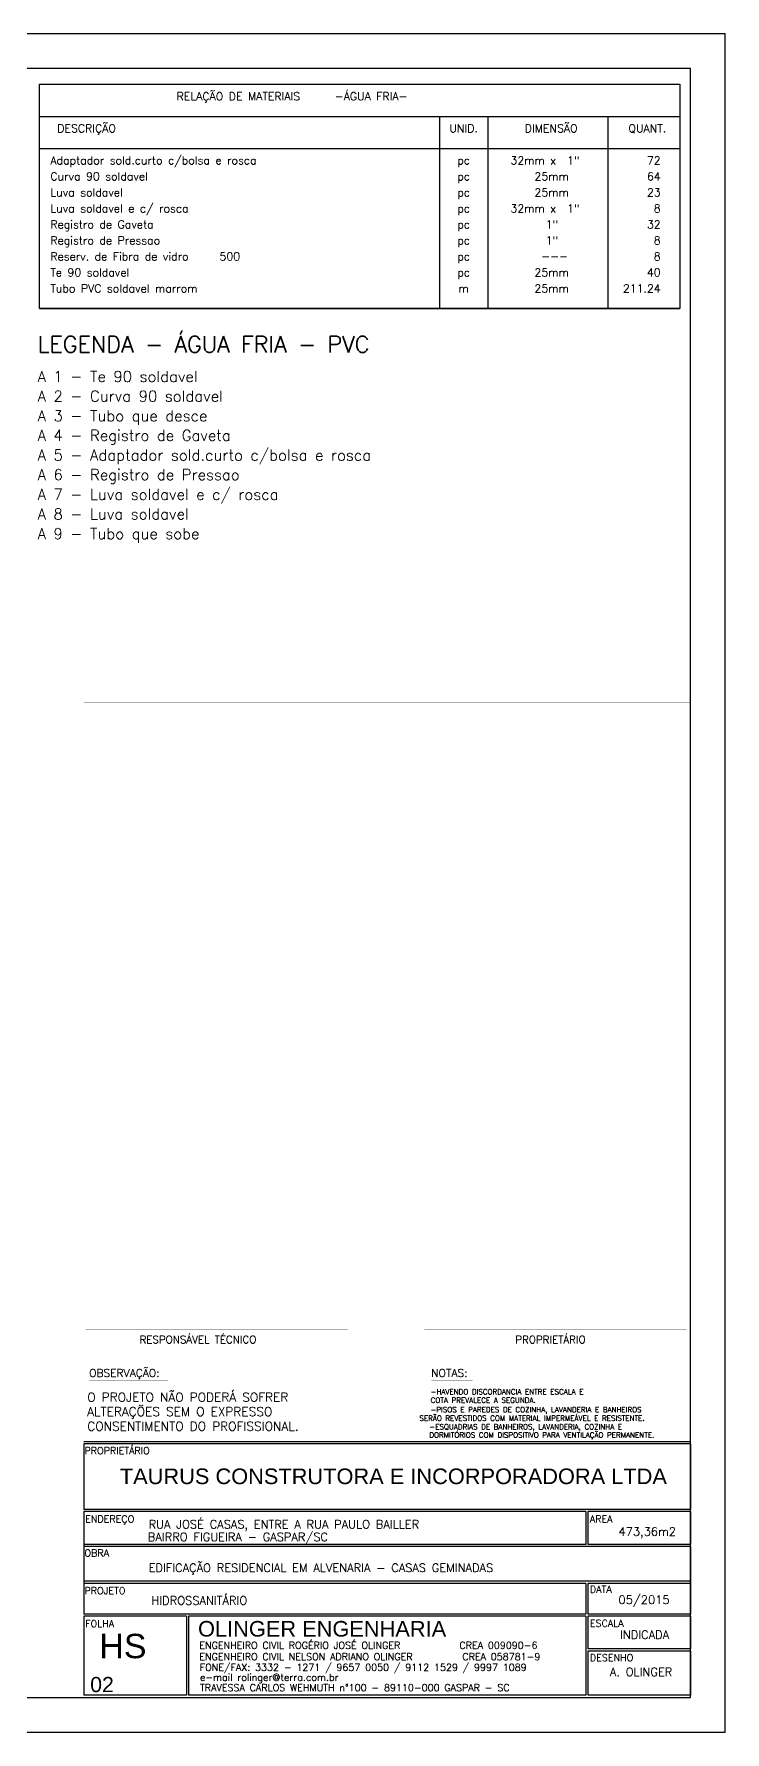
# Model space of a CAD drawing. Header units: metres. Extents: x 49 to 320, y -91 to 27.
# Drawn here: x 228.78 to 238.75, y -40.83 to -16.33 of the extents above; entities that cross this region are included whole.
import ezdxf
from ezdxf.enums import TextEntityAlignment as Align

# ---------------------------------------------------------------- set-up
doc = ezdxf.new("R2010")
doc.units = ezdxf.units.M
doc.header["$LTSCALE"] = 0.2
doc.layers.add('ARQ-___-___-LEG', color=3, linetype='Continuous')
doc.layers.add('ARQ-FLH', color=7, linetype='Continuous')
doc.styles.add('CL100', font='ROMANS.SHX', dxfattribs={"height": 125})
doc.styles.add('CL40', font='ROMANS.SHX', dxfattribs={"height": 50})
doc.styles.add('CL60', font='ROMANS.SHX', dxfattribs={"height": 75})
doc.styles.add('REGUA120', font='arial.ttf')
doc.styles.add('ROMANS', font='romans', dxfattribs={"height": 6})

msp = doc.modelspace()

# ---------------------------------------------------------------- linework, layer by layer
at = {"color": 15}
for p, q in [((238.752, -16.327), (191.927, -16.327)), ((238.752, -40.829), (238.752, -16.327)), ((191.927, -40.829), (238.752, -40.829))]:
    msp.add_line(p, q, dxfattribs=at)
at = {"color": 0}
for p, q in [((238.252, -16.827), (193.177, -16.827)), ((238.252, -40.329), (238.252, -16.827)), ((193.177, -40.329), (238.252, -40.329))]:
    msp.add_line(p, q, dxfattribs=at)
for p, q in [((228.86, -17.054), (238.1, -17.054)), ((228.86, -20.288), (228.86, -17.054)), ((238.1, -17.054), (238.1, -20.288)), ((228.86, -17.516), (238.1, -17.516)), ((234.635, -17.516), (234.635, -20.288)), ((235.328, -17.516), (235.328, -20.288)), ((237.06, -17.516), (237.06, -20.288)), ((238.1, -17.516), (238.1, -20.288)), ((228.86, -17.978), (238.1, -17.978)), ((228.86, -20.288), (238.1, -20.288)), ((238.1, -20.288), (228.86, -20.288)), ((238.252, -36.671), (229.5, -36.671)), ((238.252, -36.641), (229.502, -36.641)), ((229.502, -36.669), (229.502, -37.617)), ((238.252, -36.671), (238.252, -37.617)), ((238.252, -37.617), (229.502, -37.617)), ((229.502, -37.648), (229.502, -38.151)), ((236.742, -37.648), (229.502, -37.648)), ((236.742, -37.648), (236.742, -38.121)), ((236.772, -37.648), (236.772, -38.121)), ((238.252, -37.648), (236.772, -37.648)), ((238.252, -37.648), (238.252, -38.121)), ((236.742, -38.121), (229.502, -38.121)), ((229.502, -38.151), (229.502, -39.128)), ((236.742, -38.151), (229.502, -38.151)), ((238.252, -38.151), (236.742, -38.151)), ((238.252, -38.121), (236.772, -38.121)), ((238.252, -38.151), (238.252, -39.128)), ((238.252, -38.654), (229.502, -38.654)), ((236.742, -38.685), (229.502, -38.685)), ((236.742, -38.685), (236.742, -39.128)), ((238.252, -38.685), (236.772, -38.685)), ((236.772, -38.685), (236.772, -39.128)), ((236.742, -39.128), (229.502, -39.128)), ((230.982, -39.158), (229.502, -39.158)), ((229.502, -39.158), (229.502, -40.299)), ((230.982, -39.158), (230.982, -40.299)), ((231.012, -39.158), (231.012, -40.299)), ((236.742, -39.158), (231.012, -39.158)), ((236.742, -39.158), (236.742, -40.299)), ((238.252, -39.128), (236.772, -39.128)), ((238.252, -39.158), (236.772, -39.158)), ((236.772, -39.158), (236.772, -39.631)), ((238.252, -39.158), (238.252, -39.631)), ((238.252, -39.631), (236.772, -39.631)), ((236.772, -39.661), (236.772, -40.299)), ((238.252, -39.661), (236.772, -39.661)), ((238.252, -39.661), (238.252, -40.299)), ((230.982, -40.299), (229.502, -40.299)), ((236.742, -40.299), (231.012, -40.299)), ((238.252, -40.299), (236.772, -40.299))]:
    msp.add_line(p, q)
for points, const_width in [([(229.526, -35.024), (233.309, -35.024)], 0.00402), ([(238.199, -35.024), (234.415, -35.024)], 0.00402), ([(229.58, -35.762), (230.717, -35.762)], 0.00453), ([(234.517, -35.762), (235.113, -35.762)], 0.00453), ([(229.502, -36.641), (229.502, -40.299)], 0.001), ([(229.502, -36.641), (238.252, -36.641)], 0.001), ([(229.502, -36.671), (238.252, -36.671)], 0.001), ([(229.502, -37.617), (238.252, -37.617)], 0.001), ([(229.502, -38.121), (236.742, -38.121), (236.742, -37.648), (229.502, -37.648)], 0.001), ([(238.252, -37.648), (236.772, -37.648), (236.772, -38.121), (238.252, -38.121)], 0.001), ([(238.252, -38.151), (229.502, -38.151)], 0.001), ([(238.252, -38.654), (229.502, -38.654)], 0.001), ([(229.502, -38.685), (236.742, -38.685), (236.742, -39.128), (229.502, -39.128)], 0.001), ([(238.252, -39.128), (236.772, -39.128), (236.772, -38.685), (238.252, -38.685)], 0.001), ([(229.502, -39.158), (230.982, -39.158), (230.982, -40.299), (229.502, -40.299)], 0.001), ([(236.742, -40.299), (236.742, -39.158), (231.012, -39.158), (231.012, -40.299), (236.742, -40.299), (236.742, -39.729)], 0.001), ([(238.252, -39.631), (236.772, -39.631), (236.772, -39.158), (238.252, -39.158)], 0.001), ([(238.252, -39.661), (236.772, -39.661), (236.772, -40.299), (238.252, -40.299)], 0.001)]:
    msp.add_lwpolyline(points, dxfattribs=dict(const_width=const_width))
at = {"layer": 'ARQ-FLH', "const_width": 0.001}
msp.add_lwpolyline([(229.502, -40.299), (229.502, -40.329), (238.252, -40.329), (238.252, -40.299), (238.252, -35.024), (238.252, -25.979), (229.502, -25.979), (229.502, -36.641)], dxfattribs=at)

# ---------------------------------------------------------------- texts
for s, height, style, p in [('                       RELAÇÃO DE MATERIAIS    -ÁGUA FRIA-   ', 0.1155, 'ROMANS', (228.86, -17.285)), ('   DESCRIÇÃO                                        ', 0.1155, 'ROMANS', (228.86, -17.747)), ('  Adaptador sold.curto c/bolsa e rosca              ', 0.1155, 'ROMANS', (228.86, -18.209)), ('  Curva 90 soldavel                                 ', 0.1155, 'ROMANS', (228.86, -18.44)), ('  Luva soldavel                                     ', 0.1155, 'ROMANS', (228.86, -18.671)), ('  Luva soldavel e c/ rosca                          ', 0.1155, 'ROMANS', (228.86, -18.902)), ('  Registro de Gaveta                                ', 0.1155, 'ROMANS', (228.86, -19.133)), ('  Registro de Pressao                               ', 0.1155, 'ROMANS', (228.86, -19.364)), ('  Reserv. de Fibra de vidro   500                   ', 0.1155, 'ROMANS', (228.86, -19.595)), ('  Te 90 soldavel                                    ', 0.1155, 'ROMANS', (228.86, -19.826)), ('  Tubo PVC soldavel marrom                          ', 0.1155, 'ROMANS', (228.86, -20.057)), ('LEGENDA - ÁGUA FRIA - PVC', 0.23625, 'ROMANS', (228.834, -20.923)), ('A 1 - Te 90 soldavel', 0.1575, 'ROMANS', (228.834, -21.349)), ('A 2 - Curva 90 soldavel', 0.1575, 'ROMANS', (228.834, -21.632)), ('A 3 - Tubo que desce', 0.1575, 'ROMANS', (228.834, -21.916)), ('A 4 - Registro de Gaveta', 0.1575, 'ROMANS', (228.834, -22.199)), ('A 5 - Adaptador sold.curto c/bolsa e rosca', 0.1575, 'ROMANS', (228.834, -22.483)), ('A 6 - Registro de Pressao', 0.1575, 'ROMANS', (228.834, -22.766)), ('A 7 - Luva soldavel e c/ rosca', 0.1575, 'ROMANS', (228.834, -23.05)), ('A 8 - Luva soldavel', 0.1575, 'ROMANS', (228.834, -23.333)), ('A 9 - Tubo que sobe', 0.1575, 'ROMANS', (228.834, -23.617)), ('RESPONSÁVEL TÉCNICO', 0.10862, 'CL60', (230.305, -35.221)), ('PROPRIETÁRIO', 0.10862, 'CL60', (235.726, -35.221)), ('OBSERVAÇÃO:', 0.11315, 'CL40', (229.576, -35.705)), ('NOTAS: ', 0.1131, 'CL40', (234.513, -35.705)), ('O PROJETO NÃO PODERÁ SOFRER', 0.12823, 'CL100', (229.55, -36.062)), ('COTA PREVALECE A SEGUNDA.', 0.07543, 'CL40', (234.505, -36.079)), ('-HAVENDO DISCORDANCIA ENTRE ESCALA E ', 0.07543, 'CL40', (234.505, -35.957)), ('ALTERAÇÕES SEM O EXPRESSO', 0.12823, 'CL100', (229.55, -36.27)), ('        SERÃO REVESTIDOS COM MATERIAL IMPERMEÁVEL E RESISTENTE. ', 0.07543, 'CL40', (233.893, -36.338)), ('-PISOS E PAREDES DE COZINHA, LAVANDERIA E BANHEIROS ', 0.07543, 'CL40', (234.503, -36.216)), ('CONSENTIMENTO DO PROFISSIONAL.', 0.12823, 'CL100', (229.55, -36.482)), ('DORMITÓRIOS COM DISPOSITIVO PARA VENTILAÇÃO PERMANENTE.', 0.07543, 'CL40', (234.486, -36.581)), ('-ESQUADRIAS DE BANHEIROS, LAVANDERIA, COZINHA E', 0.07543, 'CL40', (234.487, -36.463)), ('PROPRIETÁRIO', 0.10069, 'ROMANS', (229.511, -36.819)), ('ENDEREÇO', 0.1007, 'ROMANS', (229.521, -37.806)), ('RUA JOSÉ CASAS, ENTRE A RUA PAULO BAILLER ', 0.12083, 'ROMANS', (230.436, -37.892)), ('AREA', 0.1007, 'ROMANS', (236.802, -37.807)), ('BAIRRO FIGUEIRA - GASPAR/SC       ', 0.12083, 'ROMANS', (230.425, -38.074)), ('473,36m2', 0.1208, 'ROMANS', (237.216, -37.997)), ('OBRA', 0.1007, 'ROMANS', (229.511, -38.295)), ('EDIFICAÇÃO RESIDENCIAL EM ALVENARIA - CASAS GEMINADAS ', 0.12083, 'ROMANS', (230.436, -38.52)), ('PROJETO', 0.1007, 'ROMANS', (229.511, -38.838)), ('HIDROSSANITÁRIO', 0.12083, 'ROMANS', (230.476, -38.992)), ('DATA', 0.1007, 'ROMANS', (236.802, -38.82)), ('05/2015', 0.1208, 'ROMANS', (237.216, -38.981)), ('FOLHA', 0.1007, 'ROMANS', (229.521, -39.314)), ('ESCALA', 0.1007, 'ROMANS', (236.802, -39.313)), ('INDICADA', 0.1208, 'ROMANS', (237.237, -39.485)), ('ENGENHEIRO CIVIL ROGÉRIO JOSÉ OLINGER        CREA 009090-6', 0.10069, 'ROMANS', (231.168, -39.627)), ('ENGENHEIRO CIVIL NELSON ADRIANO OLINGER      CREA 058781-9 ', 0.10069, 'ROMANS', (231.168, -39.792)), ('FONE/FAX: 3332 - 1271 / 9657 0050 / 9112 1529 / 9997 1089', 0.10069, 'ROMANS', (231.174, -39.948)), ('DESENHO', 0.1007, 'ROMANS', (236.802, -39.805)), ('A. OLINGER', 0.1208, 'ROMANS', (237.09, -40.022)), ('TRAVESSA CARLOS WEHMUTH n°100 - 89110-000 GASPAR - SC', 0.10069, 'ROMANS', (231.177, -40.239)), ('e-mail rolinger@terra.com.br', 0.10069, 'ROMANS', (231.177, -40.091))]:
    msp.add_text(s, height=height, dxfattribs=dict(style=style)).set_placement(p)
at = {"style": 'ROMANS'}
for s, p in [('UNID.', (234.981, -17.747)), ('   DIMENSÃO  ', (236.194, -17.747)), (' 32mm x  1"  ', (236.194, -18.209)), (' pc ', (234.981, -18.209)), (' pc ', (234.981, -18.44)), ('     25mm    ', (236.194, -18.44)), (' pc ', (234.981, -18.671)), ('     25mm    ', (236.194, -18.671)), (' pc ', (234.981, -18.902)), (' 32mm x  1"  ', (236.194, -18.902)), (' pc ', (234.981, -19.133)), ('      1"     ', (236.194, -19.133)), (' pc ', (234.981, -19.364)), ('      1"     ', (236.194, -19.364)), (' pc ', (234.981, -19.595)), ('      ---    ', (236.194, -19.595)), (' pc ', (234.981, -19.826)), ('     25mm    ', (236.194, -19.826)), ('  m  ', (234.981, -20.057)), ('     25mm    ', (236.194, -20.057))]:
    msp.add_text(s, height=0.1155, dxfattribs=at).set_placement(p, align=Align.CENTER)
for s, p in [(' QUANT.', (237.903, -17.747)), ('    72 ', (237.903, -18.209)), ('    64 ', (237.903, -18.44)), ('    23 ', (237.903, -18.671)), ('     8 ', (237.903, -18.902)), ('    32 ', (237.903, -19.133)), ('     8 ', (237.903, -19.364)), ('     8 ', (237.903, -19.595)), ('    40 ', (237.903, -19.826)), ('211.24 ', (237.903, -20.057))]:
    msp.add_text(s, height=0.1155, dxfattribs=at).set_placement(p, align=Align.RIGHT)
at = {"layer": 'ARQ-___-___-LEG', "color": 5, "style": 'REGUA120'}
for s, height, p in [('TAURUS CONSTRUTORA E INCORPORADORA LTDA', 0.225, (230.021, -37.252)), ('HS', 0.3516, (229.724, -39.764)), ('OLINGER ENGENHARIA', 0.225, (231.149, -39.452)), ('02', 0.2197, (229.593, -40.254))]:
    msp.add_text(s, height=height, dxfattribs=at).set_placement(p)

doc.saveas('drawing.dxf')
